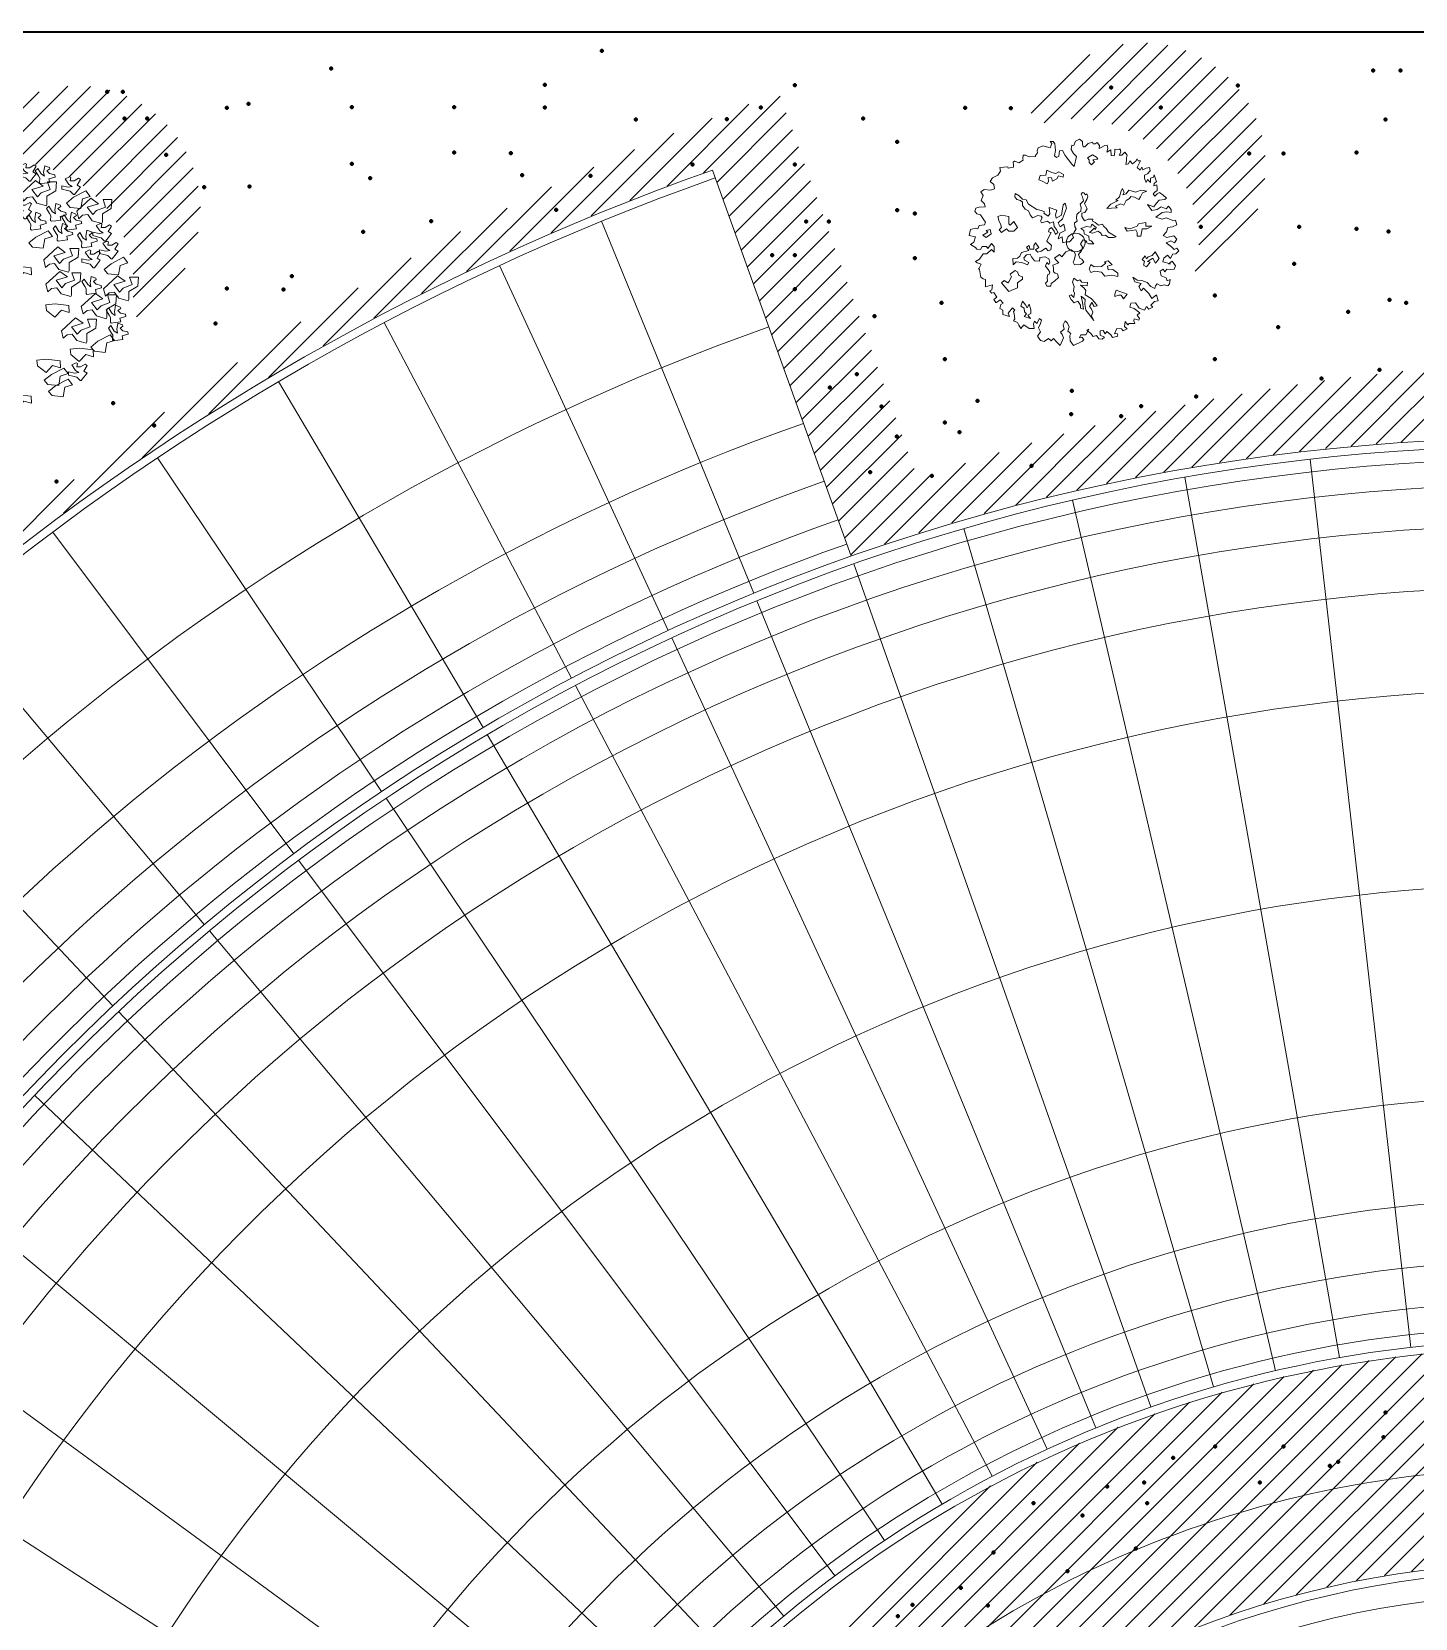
# Model space of a CAD drawing. Header units: millimetres. Extents: x 262 to 370, y -104 to 114.
# Drawn here: x 283.01 to 309.99, y 83.31 to 114.26 of the extents above; entities that cross this region are included whole.
import ezdxf

# ---------------------------------------------------------------- set-up
doc = ezdxf.new("R2010")
doc.units = ezdxf.units.MM
doc.header["$LTSCALE"] = 0.1
doc.layers.get('0').update_dxf_attribs({"lineweight": 9})
for name, color, linetype, lineweight in [('detalles', 2, 'Continuous', 9), ('gruesomarco', 20, 'Continuous', 100), ('letreros y cotas', 6, 'Continuous', 13), ('mobiliario', 3, 'Continuous', 13), ('terreno', 8, 'Continuous', 35)]:
    doc.layers.add(name, color=color, linetype=linetype, lineweight=lineweight)

# ---------------------------------------------------------------- blocks, each defined once
blk = doc.blocks.new('BRANCHO2', base_point=(16.83, 36.07))
for p, q in [((16.78256489369278, 36.09718241385954), (16.82440972142156, 36.10115080325709)), ((16.7857268308746, 36.07214155454837), (16.78256489369278, 36.09718241385954)), ((16.82354466026916, 36.04100382103861), (16.7857268308746, 36.07214155454837)), ((16.85344027342794, 36.07260582294585), (16.82354466026916, 36.04100382103861)), ((16.82440972142156, 36.10115080325709), (16.8867425573393, 36.09416231735898)), ((16.88865692736133, 36.06243613423904), (16.85344027342794, 36.07260582294585)), ((16.8867425573393, 36.09416231735898), (16.88865692736133, 36.06243613423904))]:
    blk.add_line(p, q)
blk = doc.blocks.new('BRANCHO1', base_point=(16.66, 36.12))
for p, q in [((16.57301832006208, 36.14979948632452), (16.63628943259033, 36.20833145586446)), ((16.67073213193272, 36.18366151489208), (16.6190050010522, 36.16825125039427)), ((16.63628943259033, 36.20833145586446), (16.67073213193272, 36.18366151489208)), ((16.70239922913031, 36.16825125039427), (16.69085524748258, 36.20218086784121)), ((16.69085524748258, 36.20218086784121), (16.73110147858231, 36.20218086784121)), ((16.73110147858231, 36.20218086784121), (16.72826279457058, 36.16210066237102)), ((16.58166053583114, 36.11593745775695), (16.57301832006208, 36.14979948632452)), ((16.59888188550234, 36.13134772225477), (16.58166053583114, 36.11593745775695)), ((16.62190676693086, 36.1343892218267), (16.59888188550234, 36.13134772225477)), ((16.6190050010522, 36.16825125039427), (16.64486856649246, 36.1343892218267)), ((16.64202988248073, 36.10667778128239), (16.62190676693086, 36.1343892218267)), ((16.64486856649246, 36.1343892218267), (16.66215299803059, 36.15290857477583)), ((16.66215299803059, 36.15290857477583), (16.70239922913031, 36.16825125039427)), ((16.72826279457058, 36.16210066237102), (16.68801656347085, 36.13749831027802)), ((16.68801656347085, 36.13749831027802), (16.68801656347085, 36.10052719325913)), ((16.68511479759218, 36.09437660523589), (16.64202988248073, 36.10667778128239)), ((16.68801656347085, 36.10052719325913), (16.68511479759218, 36.09437660523589))]:
    blk.add_line(p, q)
blk = doc.blocks.new('BRANCHO3', base_point=(16.71, 35.96))
for p, q in [((16.65537110324081, 35.99489343486685), (16.65537110324081, 35.97948317036904)), ((16.68407335269281, 35.98867525796422), (16.65537110324081, 35.99489343486685)), ((16.65537110324081, 35.97948317036904), (16.68123466868107, 35.97333258234578)), ((16.68987688445014, 36.03490605145767), (16.66975376890028, 36.0256463749831)), ((16.66975376890028, 36.0256463749831), (16.68697511857147, 36.0010440228901)), ((16.68123466868107, 35.97333258234578), (16.69271556846187, 35.97022349389447)), ((16.70135778423094, 35.99178434641554), (16.68407335269281, 35.98867525796422)), ((16.68697511857147, 36.0010440228901), (16.70135778423094, 35.99178434641554)), ((16.69561733434054, 36.03179696300635), (16.68987688445014, 36.03490605145767)), ((16.69271556846187, 36.01645428738792), (16.69561733434054, 36.03179696300635)), ((16.71, 36.01645428738792), (16.69271556846187, 36.01645428738792)), ((16.69271556846187, 35.97022349389447), (16.70709823412134, 35.95481322939666)), ((16.73012311554986, 36.02875546343441), (16.71, 36.01645428738792)), ((16.71283868401174, 35.95481322939666), (16.72431958379254, 35.97022349389447)), ((16.72431958379254, 35.99793493443878), (16.738702249452, 36.02260487541116)), ((16.738702249452, 35.98867525796422), (16.72431958379254, 35.99793493443878)), ((16.72431958379254, 35.97022349389447), (16.738702249452, 35.98867525796422)), ((16.738702249452, 36.02260487541116), (16.73012311554986, 36.02875546343441)), ((16.70709823412134, 35.95481322939666), (16.71283868401174, 35.95481322939666))]:
    blk.add_line(p, q)
blk = doc.blocks.new('TREEO')
at = {"yscale": 3.6, "zscale": 3.6}
for name, p, xscale, rotation in [('BRANCHO3', (0.5257751462609169, 1.752432096724353), 3.6, 315.0000000000102), ('BRANCHO2', (-0.6262248537390777, 1.752432096724378), 3.599999999999999, 33.69006752598449), ('BRANCHO3', (-0.5902248537390848, 1.248432096724351), 3.6, 315.0000000000102), ('BRANCHO2', (0.02177514626092131, 1.392432096724373), 3.599999999999999, 33.69006752598449), ('BRANCHO2', (1.137775146260923, 1.428432096724366), 3.599999999999999, 33.69006752598449), ('BRANCHO2', (-1.274224853739077, 1.176432096724365), 3.599999999999999, 33.69006752598449), ('BRANCHO3', (0.38177514626092, 0.9964320967243496), 3.6, 315.0000000000102), ('BRANCHO3', (0.7057751462609195, 1.140432096724372), 3.6, 315.0000000000102), ('BRANCHO3', (0.9577751462609206, 0.9964320967243496), 3.6, 315.0000000000102), ('BRANCHO3', (0.8137751462609109, 0.8164320967243599), 3.6, 315.0000000000102), ('BRANCHO3', (1.209775146260922, 0.7084320967243558), 3.6, 315.0000000000102), ('BRANCHO2', (0.5257751462609169, 0.7804320967243672), 3.599999999999999, 33.69006752598449), ('BRANCHO3', (-1.922224853739082, 0.2764320967243651), 3.6, 315.0000000000102), ('BRANCHO3', (-1.41822485373908, 0.3124320967243324), 3.6, 315.0000000000102), ('BRANCHO2', (1.749775146260916, 0.3484320967243764), 3.599999999999999, 33.69006752598449), ('BRANCHO2', (-1.670224853739081, 0.09643209672437536), 3.599999999999999, 33.69006752598449), ('BRANCHO3', (-0.8422248537390794, 0.1324320967243426), 3.6, 315.0000000000102), ('BRANCHO3', (1.28177514626092, -0.04756790327564714), 3.6, 315.0000000000102), ('BRANCHO3', (1.677775146260918, -0.5155679032756308), 3.6, 315.0000000000102), ('BRANCHO2', (-0.5182248537390799, -0.5515679032756236), 3.599999999999999, 33.69006752598449), ('BRANCHO3', (-0.4102248537390822, -0.7675679032756317), 3.6, 315.0000000000102), ('BRANCHO3', (1.713775146260911, -0.8035679032756502), 3.6, 315.0000000000102), ('BRANCHO2', (-1.454224853739079, -0.8395679032756431), 3.599999999999999, 33.69006752598449), ('BRANCHO2', (1.533775146260921, -0.9115679032756288), 3.599999999999999, 33.69006752598449), ('BRANCHO2', (0.7777751462609179, -1.451567903275624), 3.599999999999999, 33.69006752598449), ('BRANCHO2', (-0.6622248537390769, -1.631567903275639), 3.599999999999999, 33.69006752598449), ('BRANCHO2', (0.8497751462609164, -1.631567903275639), 3.599999999999999, 33.69006752598449)]:
    blk.add_blockref(name, p, dxfattribs=dict(at, xscale=xscale, rotation=rotation))
at = {"xscale": 3.6, "yscale": 3.6, "zscale": 3.6}
for name, p in [('BRANCHO3', (-0.3742248537390767, 1.572432096724363)), ('BRANCHO3', (0.3457751462609272, 1.788432096724371)), ('BRANCHO3', (1.065775146260925, 1.572432096724363)), ('BRANCHO1', (-0.8062248537390801, 1.320432096724362)), ('BRANCHO1', (0.5257751462609169, 1.464432096724359)), ('BRANCHO3', (0.2737751462609159, 1.176432096724365)), ('BRANCHO1', (1.425775146260917, 1.176432096724365)), ('BRANCHO3', (-1.454224853739079, 0.8884320967243713)), ('BRANCHO3', (-1.058224853739081, 0.9964320967243754)), ('BRANCHO1', (-0.5902248537390784, 0.8884320967243713)), ('BRANCHO3', (1.569775146260927, 0.8164320967243599)), ('BRANCHO1', (-1.562224853739077, 0.5284320967243661)), ('BRANCHO1', (-1.09422485373908, 0.6364320967243702)), ('BRANCHO1', (-0.4462248537390751, 0.4564320967243549)), ('BRANCHO3', (1.677775146260918, 0.5284320967243661)), ('BRANCHO1', (0.8857751462609219, 0.3844320967243692)), ('BRANCHO3', (1.389775146260924, 0.3844320967243692)), ('BRANCHO2', (-1.202224853739078, 0.168432096724361)), ('BRANCHO2', (0.1657751462609247, 0.2764320967243651)), ('BRANCHO1', (0.9217751462609277, -0.01156790327562873)), ('BRANCHO3', (-1.526224853739078, -0.08356790327564001)), ('BRANCHO2', (-1.058224853739081, -0.0475679032756216)), ('BRANCHO1', (1.85777514626092, -0.08356790327564001)), ('BRANCHO1', (-1.526224853739078, -0.335567903275641)), ('BRANCHO3', (-0.6982248537390761, -0.2995679032756226)), ('BRANCHO2', (0.7777751462609179, -0.335567903275641)), ('BRANCHO1', (1.497775146260915, -0.3715679032756339)), ('BRANCHO3', (-1.742224853739079, -0.7675679032756317)), ('BRANCHO2', (-1.382224853739081, -0.587567903275642)), ('BRANCHO3', (-0.6982248537390761, -0.5515679032756236)), ('BRANCHO1', (1.173775146260916, -0.7675679032756317)), ('BRANCHO2', (-0.8062248537390801, -0.7675679032756317)), ('BRANCHO1', (-1.454224853739079, -1.343567903275645)), ('BRANCHO3', (-1.202224853739078, -1.055567903275626)), ('BRANCHO1', (-0.8422248537390794, -1.16356790327563)), ('BRANCHO1', (-0.2662248537390789, -1.235567903275641)), ('BRANCHO2', (1.173775146260916, -1.055567903275626)), ('BRANCHO1', (-0.9862248537390764, -1.559567903275628)), ('BRANCHO2', (0.633775146260921, -1.235567903275641)), ('BRANCHO3', (1.173775146260916, -1.451567903275624)), ('BRANCHO3', (-0.3382248537390774, -1.703567903275625)), ('BRANCHO3', (-0.1222248537390756, -1.88356790327564)), ('BRANCHO2', (0.1657751462609247, -1.811567903275629))]:
    blk.add_blockref(name, p, dxfattribs=at)
blk = doc.blocks.new('arbol1')
at = {"color": 0, "linetype": 'ByBlock'}
for points in [[(98.430052415685, 86.90007055756854), (98.53582258097981, 86.82122911186539), (98.58767070122246, 86.7714345145792), (98.63744489665532, 86.79218226344844), (98.68099731765909, 86.74238766616224), (98.6229274229874, 86.68636874421529), (98.55863575388662, 86.67806964466757), (98.5150833328828, 86.59300387430366), (98.4570134382111, 86.65732189579833), (98.38649999468123, 86.59922819896445), (98.36576074658421, 86.52868585280899), (98.5150833328828, 86.49133990484435), (98.47982661111786, 86.49133990484435), (98.55034005464779, 86.54320927701747), (98.61463172374857, 86.44984440710584), (98.58767070122246, 86.38552638561117), (98.5088615584537, 86.37722728606349), (98.44456988935292, 86.38552638561117), (98.40723924277825, 86.33365701343808), (98.37198252101331, 86.38552638561117), (98.31391262634162, 86.34818043764653), (98.33672579924837, 86.25689034262186), (98.430052415685, 86.21332006999643), (98.45079166378201, 86.15522637316252), (98.5088615584537, 86.18427322157947), (98.50056585921493, 86.09920745121556), (98.46530913744994, 86.06186150325092), (98.39272176911032, 86.0763849274594), (98.32843010000954, 86.06186150325092), (98.25791665647961, 86.09920745121556), (98.22265993471467, 86.06186150325092), (98.21436423547584, 86.00584258130397), (98.13555509270714, 86.04733807904245), (98.06504164917726, 86.1261795247456), (97.95719755907265, 86.16352547271023), (97.86387094263603, 86.16974979737103), (97.78506179986732, 86.2278434942049), (97.82031852163226, 86.13447862429328), (97.94268008540473, 86.10543177587635), (97.89912766440096, 86.04733807904245), (97.94268008540473, 85.96227230867854), (97.99245428083759, 86.01206690596473), (98.09200267170337, 85.91247771139234), (98.15007256637506, 85.81288851681995), (98.24339918281169, 85.88343086297539), (98.27865590457668, 85.76931824419455), (98.20814246104675, 85.75479481998605), (98.13555509270714, 85.68217769894369), (98.17081181447207, 85.64068220120521), (98.09200267170337, 85.60333625324054), (98.05052417550928, 85.65520562541366), (98.00697175450557, 85.5825885043713), (97.9074233636398, 85.62615877699673), (97.83483599530018, 85.72574797156909), (97.7415093788635, 85.71952364690833), (97.72699190519563, 85.64068220120521), (97.80580104796434, 85.61785967744902), (97.92194083730772, 85.53279390708511), (97.87009271706512, 85.48922363445968), (97.91364513806889, 85.424905612965), (97.89912766440096, 85.38963443988729), (97.80580104796434, 85.41868128830424), (97.79957927353519, 85.37511101567884), (97.82031852163226, 85.32531641839262), (97.77054432619934, 85.32531641839262), (97.71247443152765, 85.32531641839262), (97.68551340900154, 85.29626956997566), (97.63573921356863, 85.36058759147036), (97.62122173990076, 85.26722272155874), (97.67099593533362, 85.21742812427254), (97.59218679256492, 85.18215695119483), (97.56315184522907, 85.21742812427254), (97.46982522879239, 85.22572722382023), (97.42627280778862, 85.12406325436092), (97.47812092803122, 85.13236235390863), (97.4905644768894, 85.08049298173552), (97.38479431159453, 85.05352090820548), (97.35575936425874, 85.10331550549168), (97.27695022148998, 85.16763352698635), (97.24169349972505, 85.12406325436092), (97.20436285315043, 85.18838127585559), (97.14836688328842, 85.18215695119483), (97.14836688328842, 85.095016405944), (97.22717602605712, 85.05974523286625), (97.18362360505336, 85.01617496024085), (97.11933193595257, 85.02447405978853), (97.0757795149488, 85.0887920812832), (97.01148784584802, 85.06804433241396), (96.9617136504151, 85.13236235390863), (96.8829045076464, 85.1966803754033), (96.92645692865017, 85.21120379961178), (96.86838703397848, 85.10331550549168), (96.7688386431127, 85.10331550549168), (96.73980369577686, 85.0452218086578), (96.78957789120977, 85.05974523286625), (96.82483461297471, 85.00995063558008), (96.80409536487764, 84.98090378716313), (96.62573783124321, 84.89583801679919), (96.56144616214237, 84.98920288671081), (96.5531504629036, 85.0887920812832), (96.57596363581035, 85.13236235390863), (96.51789374113866, 85.17385785164711), (96.53863298923568, 85.26099839689795), (96.51167196670951, 85.33154074305341), (96.45982384646697, 85.37511101567884), (96.42456712470198, 85.29626956997566), (96.445306372799, 85.21120379961178), (96.37479292926912, 85.15311010277787), (96.40382787660496, 85.10953983015247), (96.43286282394081, 85.0452218086578), (96.36649723003029, 84.89583801679919), (96.29598378650041, 84.96638036295465), (96.23791389182873, 85.0306983844493), (96.18813969639581, 84.98920288671081), (96.13836550096295, 85.0306983844493), (96.05333458376509, 84.97467946250234), (95.98074721542548, 84.99542721137158), (95.92267732075379, 85.08049298173552), (95.98074721542548, 85.15933442743864), (95.94549049366054, 85.23817587314178), (95.98074721542548, 85.32531641839262), (96.0014864635225, 85.38963443988729), (95.96000796732847, 85.424905612965), (95.9102337718956, 85.32531641839262), (95.86668135089184, 85.36888669101805), (95.84386817798509, 85.31701731884493), (95.85838565165301, 85.22572722382023), (95.75883726078723, 85.22572722382023), (95.65928886992151, 85.29626956997566), (95.60121897524982, 85.22572722382023), (95.55766655424605, 85.2900452453149), (95.53070553171989, 85.34606416726189), (95.45811816338028, 85.37511101567884), (95.47885741147729, 85.41868128830424), (95.4664138626191, 85.51204615821587), (95.45811816338028, 85.56184075550206), (95.47885741147729, 85.5825885043713), (95.43737891528326, 85.6323831016575), (95.35027407327573, 85.5244948075374), (95.37930902061157, 85.46017678604272), (95.25072568241, 85.49752273400739), (95.25072568241, 85.5825885043713), (95.18643401330917, 85.61785967744902), (95.20717326140618, 85.69670112315217), (95.25694745683904, 85.71952364690833), (95.19265578773826, 85.783841668403), (95.12214234420838, 85.7340470711168), (95.11384664496956, 85.7340470711168), (95.07236814877547, 85.79006599306379), (95.12836411863748, 85.83986059034999), (95.07236814877547, 85.92700113560082), (95.02881572777176, 85.9187020360531), (94.99355900600676, 85.96227230867854), (95.0350375022008, 85.98302005754778), (95.04333320143962, 86.0763849274594), (94.90645416399923, 86.04111375438168), (94.90645416399923, 86.11165610053712), (94.90645416399923, 86.18427322157947), (94.8649756678052, 86.19879664578798), (94.82142324680137, 86.2278434942049), (94.8131275475626, 86.26311466728262), (94.79238829946553, 86.37722728606349), (94.77164905136851, 86.39175071027196), (94.78616652503644, 86.40627413448044), (94.82764502123052, 86.48511558018359), (94.74883587846182, 86.50586332905283), (94.71357915669682, 86.53491017746978), (94.79238829946553, 86.57848045009519), (94.8649756678052, 86.68636874421529), (94.93548911133507, 86.68636874421529), (95.02881572777176, 86.76521018991843), (95.07858992320462, 86.71334081774529), (95.07858992320462, 86.82952821141308), (95.02881572777176, 86.88554713336006), (94.95622835943209, 86.78595793878767), (94.92926733690598, 86.82952821141308), (94.84216249489845, 86.82952821141308), (94.8131275475626, 86.76521018991843), (94.74261410403267, 86.77765883923996), (94.71357915669682, 86.80670568765692), (94.6202525402602, 86.86479938449082), (94.68454420936098, 86.90836965711622), (94.71357915669682, 87.01418317634938), (94.59121759292435, 87.04323002476633), (94.6140307658311, 87.1573426435472), (94.70735738226773, 87.18638949196415), (94.75713157770059, 87.17186606775567), (94.78616652503644, 87.23618408925034), (94.8919366903313, 87.25070751345882), (94.90645416399923, 87.30050211074501), (94.87741921666338, 87.34407238337042), (94.8131275475626, 87.4436615779428), (94.74261410403267, 87.466484101699), (94.6990616830289, 87.51627869898519), (94.72187485593565, 87.57437239581907), (94.78616652503644, 87.59512014468834), (94.90023238957014, 87.6013444693491), (94.8919366903313, 87.65943816618301), (94.82764502123052, 87.72375618767768), (94.8649756678052, 87.82334538225007), (94.82142324680137, 87.89596250329242), (94.88571491590221, 87.93953277591783), (95.00807647967468, 87.92500935170938), (95.08688562244345, 87.95198142523941), (95.07236814877547, 88.03912197049021), (94.99978078043591, 88.0951408924372), (95.04333320143962, 88.16775801347956), (95.15117729154423, 88.21755261076578), (95.20095148697709, 88.2963940564689), (95.18643401330917, 88.36901117751125), (95.34405229884658, 88.38353460171973), (95.35027407327573, 88.3544877533028), (95.45811816338028, 88.37523550217205), (95.45811816338028, 88.41880577479748), (95.45189638895118, 88.47482469674443), (95.4726356370482, 88.48934812095291), (95.47885741147729, 88.48934812095291), (95.55766655424605, 88.46237604742288), (95.64477139625359, 88.51217064470907), (95.63647569701476, 88.5391427182391), (95.64477139625359, 88.61175983928146), (95.68832381725736, 88.61175983928146), (95.75883726078723, 88.57648866620374), (95.88742059898885, 88.58271299086451), (95.88742059898885, 88.6055355146207), (95.92267732075379, 88.65533011190689), (95.9164555463247, 88.69060128498461), (95.93719479442171, 88.74869498181852), (96.03052141085834, 88.790190479557), (96.16740044829879, 88.75491930647928), (96.20265717006373, 88.8337607521824), (96.16740044829879, 88.87733102480783), (96.23169211739958, 88.87733102480783), (96.26072706473542, 88.82753642752164), (96.27524453840334, 88.69682560964537), (96.25243136549659, 88.59723641507298), (96.29598378650041, 88.56196524199527), (96.33953620750412, 88.59101209041222), (96.3540536811721, 88.69060128498461), (96.41004965103406, 88.69682560964537), (96.45982384646697, 88.6055355146207), (96.59048110947822, 88.43332919900593), (96.64025530491108, 88.38975892638052), (96.68173380110517, 88.58271299086451), (96.62573783124321, 88.64080668769842), (96.58218541023939, 88.71964813340156), (96.59048110947822, 88.80471390376547), (96.63195960567231, 88.79848957910468)], [(96.63195960567231, 88.79848957910468), (96.66721632743725, 88.88355534946862), (96.73980369577686, 88.91882652254634), (96.79787359044855, 88.87733102480783), (96.79787359044855, 88.82753642752164), (96.81239106411647, 88.76944273068776), (96.84764778588146, 88.76944273068776), (96.91193945498225, 88.8337607521824), (96.99697037218004, 88.86280760059935), (97.01148784584802, 88.82753642752164), (97.04674456761296, 88.82753642752164), (97.09029698861673, 88.85450850105167), (97.1338494096205, 88.79848957910468), (97.12555371038167, 88.7403958822708), (97.15458865771751, 88.74869498181852), (97.23339780048622, 88.79848957910468), (97.28317199591913, 88.80471390376547), (97.297689469587, 88.7403958822708), (97.27695022148998, 88.66985353611534), (97.35575936425874, 88.71134903385385), (97.36198113868784, 88.6055355146207), (97.42005103335953, 88.59723641507298), (97.43456850702745, 88.66985353611534), (97.43456850702745, 88.72587245806233), (97.51337764979615, 88.71964813340156), (97.53411689789323, 88.73417155761001), (97.54863437156109, 88.66985353611534), (97.51337764979615, 88.61175983928146), (97.56937361965817, 88.61175983928146), (97.62744351432985, 88.66985353611534), (97.67099593533362, 88.61175983928146), (97.6564784616657, 88.55366614244758), (97.6564784616657, 88.4976472205006), (97.64818276242687, 88.42503009945824), (97.70003088266947, 88.43955352366669), (97.72699190519563, 88.4976472205006), (97.77884002543817, 88.43955352366669), (97.84313169453901, 88.48934812095291), (97.86387094263603, 88.5391427182391), (97.88461019073304, 88.4976472205006), (97.9343843861659, 88.4976472205006), (97.89912766440096, 88.43332919900593), (97.86387094263603, 88.36901117751125), (97.92816261173681, 88.31714180533814), (97.95719755907265, 88.37523550217205), (97.97793680716967, 88.32544090488585), (98.04222847627045, 88.3544877533028), (98.10652014537129, 88.36901117751125), (98.12103761903921, 88.30469315601658), (98.0712634236063, 88.2465994591827), (98.01319352893461, 88.21755261076578), (98.01319352893461, 88.15323458927111), (98.04222847627045, 88.07439314356796), (98.0712634236063, 88.13248684040184), (98.12933331827799, 88.07439314356796), (98.12933331827799, 88.16153368881879), (98.18532928814, 88.18228143768803), (98.19984676180792, 88.22585171031346), (98.22265993471467, 88.14701026461032), (98.24339918281169, 88.0951408924372), (98.19984676180792, 88.05364539469872), (98.19362498737883, 88.01007512207329), (98.24962095724084, 88.03082287094253), (98.25791665647961, 87.9602805247871), (98.25791665647961, 87.91671025216166), (98.21436423547584, 87.88766340374471), (98.1791075137109, 87.852392230667), (98.21436423547584, 87.80882195804159), (98.25791665647961, 87.852392230667), (98.30146907748338, 87.88143907908395), (98.37198252101331, 87.83164448179775), (98.43627419011409, 87.76732646030308), (98.40723924277825, 87.74450393654689), (98.29317337824455, 87.72998051233844), (98.23510348357286, 87.66566249084377), (98.19362498737883, 87.6013444693491), (98.0712634236063, 87.64491474197453), (98.15007256637506, 87.53080212319367), (98.25791665647961, 87.5515498720629), (98.33672579924837, 87.6013444693491), (98.430052415685, 87.55984897161062), (98.47982661111786, 87.61586789355758), (98.52960080655077, 87.5515498720629), (98.52960080655077, 87.48723185056824), (98.44456988935292, 87.50175527477671), (98.35746504734539, 87.48723185056824), (98.22888170914376, 87.40216608020432), (98.35746504734539, 87.35859580757892), (98.430052415685, 87.38764265599585), (98.57937500198364, 87.32954895916197), (98.61463172374857, 87.33784805870965), (98.63744489665532, 87.25070751345882), (98.55863575388662, 87.20921201572031), (98.46530913744994, 87.19468859151186), (98.43627419011409, 87.11584714580869), (98.37198252101331, 87.04323002476633), (98.44456988935292, 86.99965975214093), (98.57937500198364, 87.03700570010557), (98.63744489665532, 86.9726876786109), (98.5938924756515, 86.90007055756854), (98.52337903212162, 86.93534173064626), (98.430052415685, 86.90007055756854)]]:
    blk.add_lwpolyline(points, dxfattribs=at)
for points in [[(96.9978682352567, 88.61274682132492), (96.89794063303106, 88.55544776785874), (96.93328088259864, 88.52009303274133), (96.93328088259864, 88.46279397927515), (96.97593290793884, 88.4189053425776), (97.03320848482429, 88.47620439604381), (97.00518001102932, 88.52009303274133), (97.09779583748235, 88.53350344951), (97.07707913945995, 88.57007731342458)], [(96.28131420954105, 88.25432295496199), (96.20332193463321, 88.26895250052783), (96.10339433240756, 88.31893678121108), (96.08877078086232, 88.21896821984456), (95.97421962709143, 88.21165344706162), (95.95228429977362, 88.12509530246376), (96.01687165243163, 88.10437011291219), (96.10948747888472, 88.04707105944601), (96.13873458197514, 88.09705534012926), (96.13142280620252, 88.17629871194418), (96.19601015886059, 88.16898393916128), (96.2179454861784, 88.10437011291219), (96.30324953685886, 88.14703962081254), (96.33249663994928, 88.20433867427872), (96.42511246640231, 88.18239435592994), (96.43242424217493, 88.23359776541037), (96.3385897864265, 88.28358204609367)], [(97.8350665612204, 87.88980344461328), (97.70711048519979, 87.92515817973072), (97.64983490831435, 87.8532295806987), (97.58524755565628, 87.8325043911471), (97.6132760294513, 87.88248867183034), (97.57793577988366, 87.96051291484815), (97.55600045256585, 87.91052863416488), (97.52066020299822, 87.79593052723251), (97.44876107456759, 87.7313167009834), (97.49872487568041, 87.7240019282005), (97.35614524811456, 87.65329245796562), (97.27693434391125, 87.56673431336776), (97.36345702388712, 87.5740490861507), (97.47800817765801, 87.5813638589336), (97.44144929879496, 87.61671859405104), (97.54259553031602, 87.66060723074852), (97.60596425367868, 87.63134813961688), (97.64983490831435, 87.7240019282005), (97.72051540744951, 87.76057579211505), (97.74245073476737, 87.80324530001542), (97.814349863198, 87.78861575444958), (97.89965391387847, 87.74594624654924), (97.9289010169689, 87.79593052723251), (97.9715530423091, 87.87517389904744), (98.05807572228503, 87.90321386138194), (97.94352456851414, 87.92515817973072)], [(96.48238804328776, 86.91571953568814), (96.54697539594582, 86.91571953568814), (96.62496767085361, 87.00105855148882), (96.60425097283127, 87.05104283217207), (96.63959122239885, 87.10834188563828), (96.6761501012619, 87.17295571188737), (96.65421477394409, 87.2083104470048), (96.64690299817147, 87.28755381881973), (96.6968667992843, 87.3229085539372), (96.68224324773905, 87.38020760740338), (96.68955502351167, 87.4521362064354), (96.73342567814734, 87.49480571433574), (96.76876592771498, 87.50943525990158), (96.77607770348754, 87.5886786317165), (96.75414237616974, 87.65329245796562), (96.81872972882775, 87.7179062842147), (96.80410617728256, 87.79593052723251), (96.77607770348754, 87.84591480791576), (96.80410617728256, 87.88248867183034), (96.82604150460037, 87.87517389904744), (96.86138175416801, 87.8325043911471), (96.88331708148581, 87.8532295806987), (96.90525240880368, 87.80324530001542), (96.88331708148581, 87.74594624654924), (96.84066505614561, 87.66670287473428), (96.86869352994063, 87.61671859405104), (96.89062885725843, 87.55941954058486), (96.84797683191823, 87.48871007034998), (96.79070125503279, 87.47408052478414), (96.79070125503279, 87.40946669853503), (96.84066505614561, 87.3302233267201), (96.91256418457624, 87.35948241785178), (97.00518001102932, 87.35948241785178), (96.9978682352567, 87.3229085539372), (97.04783203636953, 87.29486859160266), (97.11241938902754, 87.24488431091939), (97.19163029323084, 87.26560950047099), (97.21965876702586, 87.21562521978774), (97.26231079236607, 87.1802704846703), (97.30618144700168, 87.10834188563828), (97.4560728503402, 87.01568809705466), (97.40610904922733, 87.00105855148882), (97.30618144700168, 87.00105855148882), (97.24890587011623, 87.05104283217207), (97.18431851745822, 87.0437280593892), (97.1550714143678, 87.09371234007244), (97.09779583748235, 87.12297143120412), (97.00518001102932, 87.08761669608668), (96.94059265837126, 87.10102711285538), (96.98324468371146, 87.13760097676993), (97.02711533834713, 87.18758525745321), (97.05514381214215, 87.15832616632156), (97.06976736368733, 87.19490003023614), (96.98324468371146, 87.26560950047099), (96.96252798568906, 87.20221480301905), (96.87600530571319, 87.21562521978774), (96.76876592771498, 87.1802704846703), (96.82604150460037, 87.13760097676993), (96.83335328037299, 87.07298715052085), (96.92596910682607, 87.0303176426205), (96.93328088259864, 86.95107427080555), (96.96983976146169, 86.93644472523971), (97.01980356257451, 86.87914567177353), (96.92596910682607, 86.87914567177353), (96.86138175416801, 86.9084047629052), (96.88331708148581, 86.9291299524568), (96.81141795305518, 86.95838904358848), (96.76145415194236, 86.87914567177353), (96.80410617728256, 86.81453184552441), (96.78338947926017, 86.74260324649242), (96.72611390237472, 86.67189377625755), (96.74683060039712, 86.59996517722553), (96.79070125503279, 86.57802085887676), (96.82604150460037, 86.52072180541057), (96.76145415194236, 86.47805229751023), (96.64690299817147, 86.47073752472733), (96.61887452437645, 86.52072180541057), (96.63959122239885, 86.56461044210809), (96.66152654971665, 86.66457900347461), (96.63959122239885, 86.72187805694082), (96.5823156455134, 86.76454756484117), (96.47507626751519, 86.72187805694082), (96.44704779372017, 86.69261896580915), (96.39586536331188, 86.62800513956006), (96.35321333797168, 86.67189377625755), (96.25328573574603, 86.59996517722553), (96.28862598531362, 86.55729566932519), (96.3385897864265, 86.50731138864191), (96.2240386326556, 86.46342275194439), (96.23866218420079, 86.40612369847821), (96.23866218420079, 86.33541422824334), (96.26790928729122, 86.30615513711169), (96.31056131263148, 86.29152559154585), (96.33249663994928, 86.22081612131097), (96.26059751151865, 86.15620229506186), (96.18869838308797, 86.10621801437861), (96.1813866073154, 86.05501460489819), (96.10339433240756, 86.05501460489819), (96.0814590050897, 86.11231365836437), (96.11679925465728, 86.14888752227895), (96.10948747888472, 86.22081612131097), (96.12411103042996, 86.27811517477716), (96.15335813352038, 86.28421081876292), (96.16676305577016, 86.32809945546043), (96.13142280620252, 86.37808373614371), (96.0814590050897, 86.44269756239282), (96.10339433240756, 86.51340703262767), (96.14604635774776, 86.47805229751023), (96.16676305577016, 86.52072180541057), (96.14604635774776, 86.58533563165969), (96.07414722931708, 86.62800513956006), (95.96690785131887, 86.61459472279137), (95.95959607554619, 86.54266612375935), (95.86698024909322, 86.54998089654225), (95.80970467220777, 86.62800513956006), (95.78045756911729, 86.67920854904048), (95.70855844068666, 86.66457900347461), (95.65859463957383, 86.60727995000843), (95.67321819111908, 86.55729566932519), (95.75242909532233, 86.51340703262767), (95.73049376800452, 86.47073752472733), (95.61594261423363, 86.51340703262767), (95.5087032362353, 86.52803657819351), (95.45142765934992, 86.47073752472733), (95.4441158835773, 86.59265040444262), (95.53063856355317, 86.59996517722553), (95.58060236466599, 86.63531991234296), (95.60863083846101, 86.70724851137498), (95.75242909532233, 86.74991801927533), (95.70855844068666, 86.81453184552441), (95.75974087109489, 86.84379093665609), (95.77314579334472, 86.77186233762407), (95.85235669754798, 86.77186233762407), (95.85235669754798, 86.84379093665609), (95.88769694711561, 86.90108999012227), (95.95228429977362, 86.80721707274154), (95.88769694711561, 86.76454756484117), (95.93156760175123, 86.71456328415789), (95.99493632511383, 86.73650760250666), (96.08877078086232, 86.79380665597284), (96.13142280620252, 86.74260324649242), (96.1813866073154, 86.76454756484117), (96.18869838308797, 86.80721707274154), (96.19601015886059, 86.84379093665609), (96.10339433240756, 86.9291299524568), (96.13142280620252, 86.98642900592299), (96.18869838308797, 87.10102711285538), (96.13873458197514, 87.11565665842119), (96.15335813352038, 87.16564093910446), (96.19601015886059, 87.19490003023614), (96.24597395997341, 87.12297143120412), (96.27522106306384, 87.058357604955), (96.3178730884041, 87.10102711285538), (96.29593776108624, 87.15832616632156), (96.24597395997341, 87.21562521978774), (96.23866218420079, 87.3094981371685), (96.16676305577016, 87.28023904603685), (96.11679925465728, 87.3229085539372), (96.00224810088645, 87.28755381881973), (95.98153140286405, 87.3302233267201), (96.01687165243163, 87.38752238018628), (95.99493632511383, 87.41678147131796), (95.93156760175123, 87.4314110168838), (95.82310959445749, 87.38752238018628), (95.78045756911729, 87.44482143365246), (95.7451173195497, 87.52406480546739), (95.68052996689164, 87.55210476780192), (95.63056616577882, 87.62403336683394), (95.63056616577882, 87.68864719308306), (95.59400728691577, 87.7240019282005), (95.52332678778055, 87.74594624654924), (95.47945613314494, 87.79593052723251), (95.4867679089175, 87.8605443534816), (95.56597881312075, 87.81787484558126), (95.63056616577882, 87.75326101933217), (95.7024652942095, 87.7386314737663), (95.7451173195497, 87.65329245796562), (95.90963227443342, 87.54600912381616), (96.00224810088645, 87.53137957825032), (96.05952367777189, 87.50212048711865), (96.04611875552212, 87.47408052478414), (96.13142280620252, 87.41678147131796), (96.16676305577016, 87.46676575200121), (96.15335813352038, 87.5886786317165), (96.30324953685886, 87.53869435103326), (96.27522106306384, 87.44482143365246), (96.28862598531362, 87.38020760740338), (96.38977221683473, 87.43750666086956), (96.42511246640231, 87.63866291239978), (96.46045271596995, 87.67401764751722), (96.48969981906038, 87.5740490861507), (96.41048891485713, 87.36679719063468), (96.32518486417666, 87.28755381881973), (96.36783688951687, 87.2083104470048), (96.43973601794755, 87.25951385648523), (96.46045271596995, 87.13760097676993), (96.3605251137443, 87.08761669608668), (96.32518486417666, 86.97911423314008), (96.4031771390845, 87.01568809705466), (96.41048891485713, 86.94375949802264), (96.41780069062975, 86.90108999012227)], [(95.46273576788451, 87.12463523091591), (95.5346913611732, 87.19795075252483), (95.46273576788451, 87.31742789885044), (95.39078017459582, 87.24547007208614), (95.36770007863527, 87.26990857928911), (95.36770007863527, 87.41382423281772), (95.22243123935436, 87.43690504517608), (95.15047564606567, 87.41382423281772), (95.17491339472974, 87.31742789885044), (95.19935114339387, 87.26990857928911), (95.22243123935436, 87.19795075252483), (95.17491339472974, 87.14907373811889), (95.22243123935436, 87.10155441855755), (95.31882458130713, 87.17351224532186), (95.36770007863527, 87.12463523091591)], [(98.03412998842725, 87.22103156488316), (98.03412998842725, 87.29298939164747), (97.89021880184987, 87.26990857928911), (97.8657810531858, 87.22103156488316), (97.72186986660842, 87.17351224532186), (97.62547652465565, 87.19795075252483), (97.6743520219838, 87.12463523091591), (97.84134330452167, 87.14907373811889), (97.8657810531858, 87.10155441855755), (97.8657810531858, 87.02959659179325), (97.93773664647443, 87.02959659179325), (97.96217439513856, 87.17351224532186), (98.05856773709132, 87.17351224532186), (98.15496107904409, 87.22103156488316)], [(94.85673656317772, 87.05104283217207), (94.95666416540337, 87.10834188563828), (94.92132391583573, 87.13760097676993), (95.00053482003904, 87.15832616632156), (95.02125151806143, 87.07298715052085), (94.92132391583573, 87.00105855148882)], [(98.15800332451067, 86.6499494579088), (98.07879242030737, 86.62800513956006), (98.05076394651235, 86.58533563165969), (98.02151684342192, 86.64263468512587), (97.96424126653653, 86.57070608609388), (98.00689329187674, 86.53535135097641), (97.9934883696269, 86.46342275194439), (98.05076394651235, 86.42806801682696), (98.12266307494303, 86.52072180541057), (98.06538749805759, 86.53535135097641), (98.17262687605586, 86.59996517722553), (98.22259067716868, 86.499996615859), (98.29448980559937, 86.59265040444262), (98.21527890139612, 86.72187805694082)], [(96.96252798568906, 86.47805229751023), (97.02711533834713, 86.42806801682696), (97.16969496591298, 86.43538278960989), (97.25621764588885, 86.499996615859), (97.22697054279843, 86.52803657819351), (97.29886967122911, 86.54998089654225), (97.37686194613696, 86.47073752472733), (97.29155789545649, 86.44269756239282), (97.29886967122911, 86.37076896336077), (97.39148549768214, 86.37808373614371), (97.49141309990779, 86.30615513711169), (97.49141309990779, 86.24154131086257), (97.37076879965974, 86.27080040199425), (97.23428231857105, 86.2488560836455), (97.16969496591298, 86.32809945546043), (97.0405202605969, 86.34882464501203), (96.96252798568906, 86.32078468267753), (96.93328088259864, 86.38539850892661)], [(95.5346913611732, 86.33174144166404), (95.48717351654858, 86.35617994886701), (95.39078017459582, 86.2842221221027), (95.41521792325989, 86.23670280254137), (95.36770007863527, 86.1403064685741), (95.3432623299712, 86.11586796137112), (95.2713067366825, 86.16474497577707), (95.22243123935436, 86.11586796137112), (95.36770007863527, 85.94751380063957), (95.5346913611732, 86.01947162740387), (95.5346913611732, 86.11586796137112), (95.63108470312596, 86.18782578813543), (95.63108470312596, 86.23670280254137), (95.55912910983727, 86.25978361489973)], [(97.01980356257451, 85.3820555088698), (96.97593290793884, 85.47592842625056), (97.00518001102932, 85.54663789648544), (96.96983976146169, 85.61856649551746), (96.94059265837126, 85.6539212306349), (96.98324468371146, 85.73316460244985), (97.02711533834713, 85.6539212306349), (97.08439091523258, 85.66855077620073), (97.0405202605969, 85.73316460244985), (96.96983976146169, 85.81240797426477), (96.8552886076908, 85.88311744449965), (96.86869352994063, 85.9696755890975), (96.83335328037299, 86.01234509699785), (96.76145415194236, 86.06964415046403), (96.89062885725843, 86.0623293776811), (96.89794063303106, 86.12694320393021), (96.79070125503279, 86.13425797671312), (96.74683060039712, 86.17692748461349), (96.70417857505691, 86.15620229506186), (96.63227944662628, 86.20618657574516), (96.60425097283127, 86.13425797671312), (96.63959122239885, 86.04891896091243), (96.62496767085361, 85.96236081631457), (96.64690299817147, 85.9196913084142), (96.63227944662628, 85.83313316381637), (96.5823156455134, 85.88311744449965), (96.5396636201732, 85.86239225494802), (96.5823156455134, 85.79046365591603), (96.63959122239885, 85.72584982966691), (96.71149035082954, 85.7624236935815), (96.76145415194236, 85.68318032176654), (96.76145415194236, 85.62588126830036), (96.81872972882775, 85.60393694995162), (96.80410617728256, 85.73316460244985), (96.77607770348754, 85.85507748216511), (96.8552886076908, 85.79046365591603), (96.84797683191823, 85.70512464011532), (96.86869352994063, 85.58321176040002), (96.91865733105345, 85.51859793415093)], [(95.6659064153464, 85.46129888068475), (95.70855844068666, 85.511283161368), (95.67321819111908, 85.55395266926837), (95.6659064153464, 85.62588126830036), (95.60131906268839, 85.6612360034178), (95.63056616577882, 85.7624236935815), (95.68784174266426, 85.69049509454948), (95.72318199223184, 85.6331960410833), (95.75974087109489, 85.70512464011532), (95.79508112066253, 85.59662217716871), (95.79508112066253, 85.51859793415093), (95.73780554377709, 85.48933884301925), (95.78776934488991, 85.42472501677014)], [(97.6743520219838, 85.89999448107824), (97.60103877599158, 85.92443298828121), (97.4571275894142, 85.97195230784254), (97.4340474934537, 85.89999448107824), (97.4340474934537, 85.85111746667229), (97.50600308674234, 85.87555597387527), (97.55352093136696, 85.87555597387527), (97.60103877599158, 85.80359814711096)]]:
    blk.add_lwpolyline(points, close=True, dxfattribs=at)
blk = doc.blocks.new('sombras')
at = {"layer": 'letreros y cotas'}
h = blk.add_hatch(dxfattribs=at)
h.set_pattern_fill('ANSI31', color=256, scale=0.1, style=0)
h.set_pattern_definition([(45, (19.06233449662977, 4.353450338928951), (-0.2245064030267288, 0.2245064030267289), [])])
edge = h.paths.add_edge_path()
edge.add_arc((561.8031991810423, 160.2362083958853), 2.401428548737798, 294.4996074296767, 523.0853259866143)
edge.add_arc((560.5014998098437, 158.7496835911222), 2.401428548737798, -16.91467401338582, 114.4996074296767, ccw=False)
edge = h.paths.add_edge_path()
edge.add_arc((570.2882367456297, 160.5795384148594), 2.401428548737798, 294.4996074296767, 523.0853259866143)
edge.add_arc((568.9865373744311, 159.0930136100963), 2.401428548737798, -16.91467401338582, 114.4996074296767, ccw=False)
edge = h.paths.add_edge_path()
edge.add_arc((545.9974259155633, 160.2362083958853), 2.401428548737798, 294.4996074296767, 523.0853259866143)
edge.add_arc((544.6957265443648, 158.7496835911222), 2.401428548737798, -16.91467401338582, 114.4996074296767, ccw=False)
edge = h.paths.add_edge_path()
edge.add_arc((554.0650014778838, 160.3969733974548), 2.401428548737798, 294.4996074296767, 523.0853259866143)
edge.add_arc((552.7633021066853, 158.9104485926916), 2.401428548737798, -16.91467401338582, 114.4996074296767, ccw=False)
edge = h.paths.add_edge_path()
edge.add_arc((538.2592282124049, 160.3969733974548), 2.401428548737798, 294.4996074296767, 523.0853259866143)
edge.add_arc((536.9575288412063, 158.9104485926916), 2.401428548737798, -16.91467401338582, 114.4996074296767, ccw=False)
edge = h.paths.add_edge_path()
edge.add_arc((549.878802642306, 141.7685703210967), 2.401428548737798, 343.0853259866142, 474.4996074296768)
edge.add_arc((551.1805020135046, 143.2550951258598), 2.401428548737798, -65.5003925703233, 163.0853259866142, ccw=False)
edge = h.paths.add_edge_path()
edge.add_arc((570.1645120974815, 150.73203551137), 2.401428548737798, 294.4996074296767, 523.0853259866143)
edge.add_arc((568.862812726283, 149.2455107066069), 2.401428548737798, -16.91467401338582, 114.4996074296767, ccw=False)
edge = h.paths.add_edge_path()
edge.add_arc((570.5173901547341, 136.7984470085273), 2.401428548737798, 294.4996074296767, 523.0853259866143)
edge.add_arc((569.2156907835356, 135.3119222037642), 2.401428548737798, -16.91467401338582, 114.4996074296767, ccw=False)
edge = h.paths.add_edge_path()
edge.add_arc((559.8495910650225, 137.0723812948702), 2.401428548737798, 294.4996074296767, 523.0853259866143)
edge.add_arc((558.547891693824, 135.5858564901071), 2.401428548737798, -16.91467401338582, 114.4996074296767, ccw=False)
edge = h.paths.add_edge_path()
edge.add_arc((565.4065935227459, 136.8600620248719), 2.401428548737798, 294.4996074296767, 523.0853259866143)
edge.add_arc((564.1048941515473, 135.3735372201088), 2.401428548737798, -16.91467401338582, 114.4996074296767, ccw=False)
edge = h.paths.add_edge_path()
edge.add_arc((570.419889758662, 143.8379703723226), 2.401428548737798, 294.4996074296767, 523.0853259866143)
edge.add_arc((569.1181903874634, 142.3514455675594), 2.401428548737798, -16.91467401338582, 114.4996074296767, ccw=False)
edge = h.paths.add_edge_path()
edge.add_arc((547.1837606134568, 147.632050822173), 2.401428548737798, 294.4996074296767, 523.0853259866143)
edge.add_arc((545.8820612422583, 146.1455260174098), 2.401428548737798, -16.91467401338582, 114.4996074296767, ccw=False)
edge = h.paths.add_edge_path()
edge.add_arc((542.6484265062247, 150.9206917559727), 2.401428548737798, 294.4996074296767, 523.0853259866143)
edge.add_arc((541.3467271350262, 149.4341669512095), 2.401428548737798, -16.91467401338582, 114.4996074296767, ccw=False)
edge = h.paths.add_edge_path()
edge.add_arc((554.7700335800129, 138.0795385885129), 2.401428548737798, 294.4996074296767, 523.0853259866143)
edge.add_arc((553.4683342088143, 136.5930137837498), 2.401428548737798, -16.91467401338582, 114.4996074296767, ccw=False)
edge = h.paths.add_edge_path()
edge.add_arc((509.635711628407, 162.404834455171), 2.401428548737798, 294.4996074296755, 523.0853259866138)
edge.add_arc((508.3340122572084, 160.9183096504079), 2.401428548737798, -16.914674013386104, 114.4996074296755, ccw=False)
edge = h.paths.add_edge_path()
edge.add_arc((488.8644757262528, 161.5613777874689), 2.401428548737798, 294.4996074296755, 523.0853259866138)
edge.add_arc((487.5627763550543, 160.0748529827058), 2.401428548737798, -16.914674013386104, 114.4996074296755, ccw=False)
edge = h.paths.add_edge_path()
edge.add_arc((482.8286815177893, 161.6867744886931), 2.401428548737798, 294.4996074296755, 523.0853259866138)
edge.add_arc((481.5269821465907, 160.20024968393), 2.401428548737798, -16.914674013386104, 114.4996074296755, ccw=False)
edge = h.paths.add_edge_path()
edge.add_arc((477.2192772721673, 161.2630322471211), 2.401428548737798, 294.4996074296755, 523.0853259866138)
edge.add_arc((475.9175779009688, 159.7765074423579), 2.401428548737798, -16.914674013386104, 114.4996074296755, ccw=False)
edge = h.paths.add_edge_path()
edge.add_arc((477.1517357094789, 153.3761051314466), 2.401428548737798, 294.4996074296755, 523.0853259866138)
edge.add_arc((475.8500363382803, 151.8895803266834), 2.401428548737798, -16.914674013386104, 114.4996074296755, ccw=False)
edge = h.paths.add_edge_path()
edge.add_arc((477.3509302851997, 147.9987343229896), 2.401428548737798, 294.4996074296755, 523.0853259866138)
edge.add_arc((476.0492309140012, 146.5122095182265), 2.401428548737798, -16.914674013386104, 114.4996074296755, ccw=False)
edge = h.paths.add_edge_path()
edge.add_arc((475.2243093765505, 133.689917502514), 1.720709275836569, 353.8327702272225, 463.7521631890683)
edge.add_arc((476.5260087477491, 135.1764423072771), 1.720709275836569, -76.24783681093169, 173.8327702272225, ccw=False)
edge = h.paths.add_edge_path()
edge.add_arc((476.5260087477491, 130.8727675044206), 1.720709275836569, 283.7521631890682, 533.832770227222)
edge.add_arc((475.2243093765505, 129.3862426996575), 1.720709275836569, -6.1672297727780006, 103.75216318906809, ccw=False)
edge = h.paths.add_edge_path()
edge.add_arc((475.8739096616217, 96.24301988672508), 3.15180672505549, 300.5248985121823, 517.0600349041074)
edge.add_arc((474.5722102904232, 94.75649508196196), 3.15180672505549, -22.939965095892603, 120.52489851218229, ccw=False)
edge = h.paths.add_edge_path()
edge.add_arc((533.7874987604318, 95.8445717379604), 3.15180672505549, 300.5248985121831, 517.0600349041074)
edge.add_arc((532.4857993892333, 94.35804693319727), 3.15180672505549, -22.93996509589209, 120.52489851218229, ccw=False)
h = blk.add_hatch(dxfattribs=at)
h.set_pattern_fill('ANSI31', color=256, scale=0.1, style=0)
h.set_pattern_definition([(45, (-3.558730331755896, -38.18793785822481), (-0.2245064030267288, 0.2245064030267289), [])])
edge = h.paths.add_edge_path()
edge.add_line((529.5147687744777, 135.9285951774046), (530.8164681456763, 137.4151199821677))
edge.add_line((530.8164681456763, 137.4151199821677), (540.0986599756184, 152.556476589496))
edge.add_arc((518.7693332916899, 117.9165830675717), 40.68000000000007, 58.37754079463713, 109.3999415243332)
edge.add_line((505.257057607122, 156.2868945834329), (502.5552653063323, 163.8169795731162))
edge.add_arc((518.7693332916899, 117.9165830675717), 48.68000000000001, 109.4554934005552, 139.9553513839168)
edge.add_arc((517.4676339204914, 116.4300582628085), 48.68000000000001, 109.45549340055521, 137.6295820323732, ccw=False)
edge.add_line((501.2535659351338, 162.3304547683531), (503.9553582359234, 154.8003697786698))
edge.add_arc((517.4676339204914, 116.4300582628085), 40.68000000000007, 58.37754079463713, 109.3999415243332, ccw=False)
edge.add_line((538.7969606044198, 151.0699517847328), (529.5147687744777, 135.9285951774046))
h = blk.add_hatch(dxfattribs=at)
h.set_pattern_fill('ANSI31', color=256, scale=0.1, style=0)
h.set_pattern_definition([(45, (-78.86464677082336, -58.94825133383381), (-0.2245064030267288, 0.2245064030267289), [])])
edge = h.paths.add_edge_path()
edge.add_line((529.5147687744777, 135.9285951774046), (530.5900427024445, 137.1565448877635))
edge.add_line((534.7369808794876, 123.6814412764005), (542.3876339204913, 116.5699473043732))
edge.add_line((536.0386802506862, 129.8792070689319), (542.5476339204913, 123.8289542945686))
edge.add_arc((518.7693332916899, 122.6278240553399), 18.73000000000003, 22.77749063150066, 50.86786075134933)
edge.add_arc((517.4676339204914, 116.4300582628085), 18.73000000000003, 22.77749063150054, 158.4055597146161)
edge.add_arc((518.7693332916899, 122.6278240553399), 18.73000000000003, 133.6281371893193, 177.8718972517395)
edge.add_arc((517.4676339204914, 116.4300582628085), 22.91999999999994, 58.29023125829466, 120.467380193217)
edge.add_line((542.3876339204912, 116.5699473043731), (542.3876339204913, 123.9776787275584))

msp = doc.modelspace()

# ---------------------------------------------------------------- linework, layer by layer
at = {"layer": 'detalles'}
for p, q in [((297.0902747641957, 103.3084072008853), (294.1204025205577, 110.5641262456436)), ((295.4216305541467, 102.5814086361226), (292.1301710291228, 109.6970178296582)), ((293.5349916454102, 101.6487250891753), (289.8799320947104, 108.5845840612736)), ((291.810463994411, 100.6857307515065), (287.8230470989758, 107.4359978945162)), ((289.8298894744038, 99.43755822063912), (285.4607689349947, 105.947272938821)), ((309.9014530456806, 88.59332869602171), (307.9376984027934, 105.9224160263615)), ((308.509786667895, 88.39251853612478), (305.4944435662303, 105.5698671667851)), ((307.2604942477885, 88.13745620388852), (303.3011450886432, 105.122071425788)), ((288.1181636089675, 98.2235101919076), (283.419152932267, 104.4992490854765)), ((306.0566758983879, 87.82238481689397), (301.1876823712377, 104.5689218330228)), ((304.8340184244253, 87.429696682091), (299.0411450729291, 103.8795057488713)), ((303.7573349029747, 87.02005832489708), (297.1508844018209, 103.1603313020127)), ((286.3723398520297, 96.84012591778226), (281.3368675663224, 102.8492538794646)), ((302.8106213246086, 86.60759207920574), (295.4888031975145, 102.4361921219688)), ((301.740227371471, 86.07842943752568), (293.6095846974653, 101.5071769468875)), ((284.593763777246, 95.25891097092992), (279.2155177347465, 100.9633013420685)), ((300.7618080453879, 85.53206981821904), (291.8918398494199, 100.5479701975675)), ((299.6381192567506, 84.82391293492456), (289.9190551996978, 99.3047068998599)), ((298.666963087275, 84.13511675736503), (288.214061786043, 98.0954338879572)), ((297.6764613097399, 83.3502468201277), (286.4751045925543, 96.71749065325812)), ((296.6673773420407, 82.45313666837377), (284.7035239005622, 95.14249484090669)), ((295.7356183117612, 81.52304412257983), (283.0676973881308, 93.50959406293576)), ((294.7715458068898, 80.4377469554672), (281.3751402868573, 91.60421099485067)), ((293.8722413122242, 79.28665591905582), (279.7962920145934, 89.58331806610761)), ((293.117647791255, 78.1900802808463), (278.4715030427706, 87.65813414668611))]:
    msp.add_line(p, q, dxfattribs=at)
msp.add_circle((312.500275130419, 65.66010991252173), 18.118757404999, dxfattribs=at)
for centre, radius, start, end in [((312.5002751304191, 65.66010991252176), 45.43000000000007, 109.4352851092593, 153.2713658738629), ((312.5002751304191, 65.66010991252176), 43.43000000000007, 109.4213459157452, 153.2760122113725), ((312.5002751304191, 65.66010991252176), 40.27000000000007, 58.37754079463713, 172.6902816954897), ((312.5002751304191, 65.66010991252176), 39.77000000000007, 58.37754079463713, 172.6902816954897), ((312.5002751304191, 65.66010991252176), 42.23000000000007, 109.4123486399958, 153.2790112614157), ((312.5002751304191, 65.66010991252176), 38.97000000000008, 58.37754079463713, 172.6902816954897), ((312.5002751304191, 65.66010991252176), 41.43000000000007, 109.4060608938989, 153.2811071461098), ((312.5002751304191, 65.66010991252176), 40.93000000000007, 109.4020062326451, 153.2824586794559), ((312.5002751304191, 65.66010991252176), 37.77000000000007, 58.37754079463713, 172.6902816954897), ((312.5002751304191, 65.66010991252176), 35.77000000000007, 58.37754079463713, 172.6902816954897), ((312.500275130419, 65.66010991252173), 31.96, 58.29023125829386, 172.7775912318322), ((312.500275130419, 65.66010991252173), 27.83, 58.29023125829386, 172.7775912318322), ((312.500275130419, 65.66010991252173), 25.83, 58.29023125829386, 172.7775912318322), ((312.500275130419, 65.66010991252173), 24.63, 58.29023125829386, 172.7775912318322), ((312.500275130419, 65.66010991252173), 23.83, 58.29023125829386, 172.7775912318322), ((312.500275130419, 65.66010991252173), 23.33, 58.29023125829386, 172.7775912318322), ((312.5002751304191, 65.66010991252176), 20.5825652949698, 90, 180.000000000002)]:
    msp.add_arc(centre, radius, start, end, dxfattribs=at)
at = {"layer": 'gruesomarco'}
for p in [(294.123937654614, 113.8856643614106), (288.845745623196, 113.5438390730378), (309.1652936900527, 113.5046474860793), (309.698284542478, 113.5046474860793), (284.480803111315, 113.0847210716705), (284.7871148877636, 113.0847210716705), (293.0162486599849, 113.2214968595503), (297.8900804130935, 113.2185191464101), (304.0578188020109, 113.1714305341153), (306.5300549246816, 113.213813538172), (286.8131900249512, 112.7757407186986), (287.2376090993521, 112.8551622537613), (289.2501059015054, 112.7897784693003), (291.2439460034673, 112.7876515712593), (293.0162486599849, 112.7787184318388), (297.225466751205, 112.7787184318388), (301.2131473969807, 112.7757407186986), (302.0992985043136, 112.7710351104605), (305.0297894572339, 112.7829380293456), (284.8193499229892, 112.5683893951514), (285.2624252557297, 112.5683893951514), (294.7885508746507, 112.5496460363116), (296.5608535311683, 112.5573293576899), (299.2193072950187, 112.5683893951514), (309.4100461339764, 112.5496460363116), (299.8839205150554, 112.1115732168382), (285.6294722729971, 111.8604066450571), (291.2439460034673, 111.9020949952501), (292.3516349980964, 111.8931618558296), (306.7515923701259, 111.8854785344513), (307.4162060320145, 111.8854785344513), (308.8454992996019, 111.9068920278666), (289.2501059015054, 111.6807059211012), (292.5731728853926, 111.4614434655796), (293.9023997673178, 111.4474057149779), (295.8962403111316, 111.6717727816807), (297.8900804130935, 111.6687950685405), (286.3701142503588, 111.226016640829), (287.2562657995435, 111.2400543914307), (289.6115250643174, 111.4012888264643), (290.8008706707269, 110.5618491389687), (293.2377865472811, 110.7832382131175), (298.1116183003897, 110.5571435307306), (298.5546936331302, 110.5571435307306), (299.8839205150554, 110.7785326048794), (300.2296748619125, 110.7129474071724), (289.4716437888016, 110.3544975360077), (305.8073659209101, 110.4519839145997), (307.7215405557953, 110.4518564534086), (308.8454992996019, 110.4156536611262), (309.4638344666062, 110.3648258375603), (297.4470046385011, 109.9006590708346), (297.8900804130935, 109.9006590708346), (300.2296748619125, 109.8426430362514), (307.6273689466928, 109.7305731365836), (288.0799664845856, 109.4882973978), (286.8131900249512, 109.2475516064358), (287.9208790195802, 109.228808247596), (297.8900804130935, 109.2364915689743), (300.752363468401, 108.9723386653305), (306.0797443552948, 109.1121220425421), (309.4850883830145, 109.0309323858581), (309.8122935375986, 108.9723386653305), (299.4456426742552, 108.711247264676), (308.6798022789489, 108.7982778805244), (286.5916521376549, 108.5646407457356), (307.3178441728283, 108.4936713953912), (300.8178210333718, 107.8752203013496), (306.0797443552948, 107.8752203013496), (299.0971836032629, 107.5798514931007), (308.1571136724604, 107.4928208772524), (309.2896049311101, 107.6668821089491), (298.5744957188497, 107.3187600924463), (303.2940199463634, 107.256769207308), (305.7179016196649, 107.1446993076402), (284.597812035693, 107.0149163884522), (299.5797212158383, 106.9475436602872), (301.4492808883103, 107.0576686917919), (303.2786902889446, 106.7965772911375), (304.6410010741403, 106.9555526510936), (285.3997384406607, 106.5805505432059), (300.8178210333718, 106.6383181132665), (304.2522129935577, 106.7613063987088), (299.8812165129955, 106.361425105677), (301.1008225393933, 106.4484557215254), (299.358527906507, 105.6651815195621), (300.5587239591905, 105.595829432723), (302.5026655721475, 105.7900755023334), (283.490123041064, 105.4839353900086), (309.4100461339764, 87.32228567914177), (309.3674884396134, 86.84177423425592), (305.2665611938596, 86.44002890557721), (306.0869791500892, 86.65811817728144), (307.4162060320145, 86.65811817728144), (308.4829749519212, 86.35967983984142), (308.3221541161308, 86.27933032734472), (303.9799959864097, 85.87758499866595), (304.7036893777483, 85.95793406440168), (306.9551781210673, 85.95793406440168), (302.5423742789059, 85.55117224770953), (304.757752268164, 85.55186351751428), (303.4975342184751, 85.31514109175475), (301.7621408028892, 84.5921745417611), (304.5362143808679, 84.6656153922865), (303.2069874989426, 84.22352823437967), (301.1243940823012, 83.89969915809382), (299.8992828200018, 83.35110215228019), (300.1831835432135, 83.56775978317683), (301.656223171573, 83.55866946271465)]:
    msp.add_point(p, dxfattribs=at)
at = {"layer": 'mobiliario'}
msp.add_line((298.9879994458511, 104.030421428383), (296.2862071450616, 111.5605064180663), dxfattribs=at)
msp.add_circle((303.3666534671361, 110.1483613001211), 0.1818975694600387, dxfattribs=at)
at = {"layer": 'mobiliario', "ltscale": 0.5}
for radius in [18.73000000000003, 18.57000000000003]:
    msp.add_circle((312.5002751304191, 65.66010991252176), radius, dxfattribs=at)
at = {"layer": 'mobiliario'}
for centre, radius, start, end in [((312.5002751304191, 65.66010991252176), 48.68000000000001, 109.4554934005552, 153.264629854864), ((312.5002751304191, 65.66010991252176), 48.52000000000001, 109.4554934005552, 153.264629854864), ((312.5002751304191, 65.66010991252176), 40.68000000000007, 58.37754079463713, 172.6902816954897), ((312.5002751304191, 65.66010991252176), 40.52000000000007, 58.37754079463713, 172.6902816954897), ((312.500275130419, 65.66010991252173), 23.08, 58.29023125829386, 172.7775912318322), ((312.500275130419, 65.66010991252173), 22.92, 58.29023125829386, 172.7775912318322)]:
    msp.add_arc(centre, radius, start, end, dxfattribs=at)
at = {"layer": 'terreno'}
msp.add_line((268.500275130419, 114.2601099125218), (366.5002751304191, 114.2601099125218), dxfattribs=at)

# ---------------------------------------------------------------- block references
at = {"layer": 'detalles'}
msp.add_blockref('sombras', (-204.9685533253129, -50.75897153841009), dxfattribs=at)
at = {"layer": 'mobiliario'}
msp.add_blockref('arbol1', (206.6982718866062, 23.24313430417624), dxfattribs=at)
at = {"layer": 'mobiliario', "xscale": 1.2, "yscale": 1.2, "zscale": 1.2}
msp.add_blockref('TREEO', (282.5549453590173, 109.2178083215266), dxfattribs=at)

doc.saveas('drawing.dxf')
